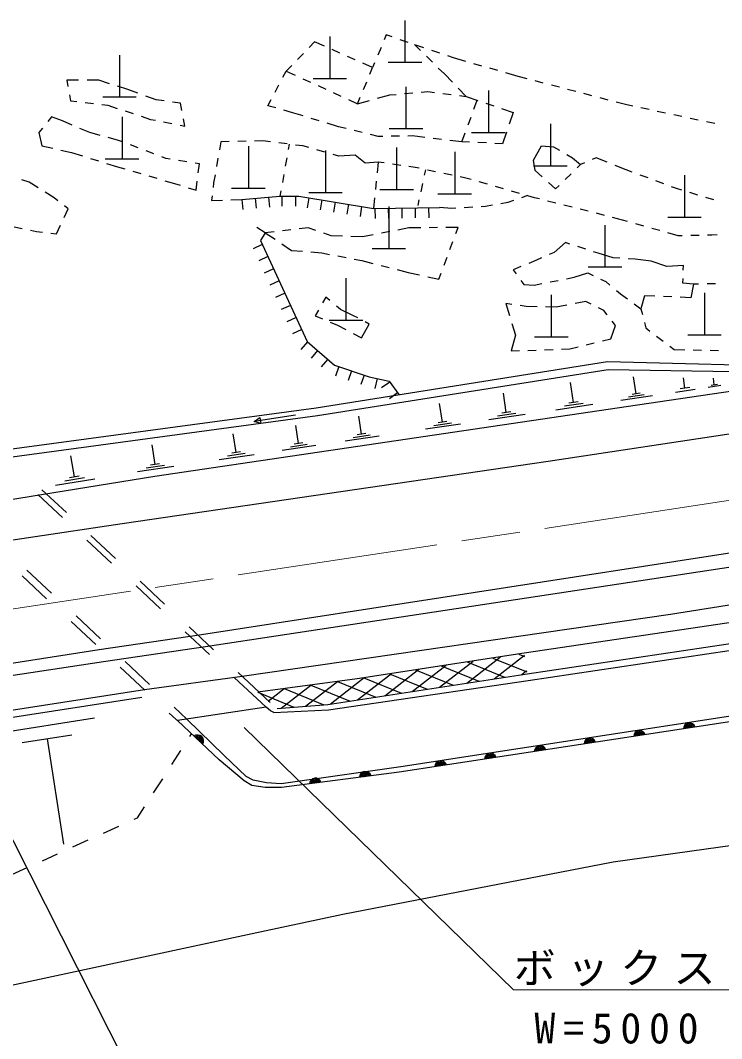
# Model space of a CAD drawing. Units: millimetres, scale not verified. Extents: x 40000 to 680000, y 20000 to 380000.
# Drawn here: x 213854 to 255686, y 272030 to 332753 of the extents above; entities that cross this region are included whole.
import ezdxf

# ---------------------------------------------------------------- set-up
doc = ezdxf.new("R2010")
doc.units = ezdxf.units.MM
doc.header["$LTSCALE"] = 1000
doc.linetypes.add('CHAIN', pattern=[18.5, 12, -1.5, 3.5, -1.5])
for name, color, linetype, lineweight in [('M-BGD', 7, 'Continuous', 25), ('M-BMK', 2, 'CHAIN', 13), ('M-BMK-OTRS', 5, 'Continuous', 25), ('M-STR-HTXT', 7, 'Continuous', 13), ('M-STR-STRC', 7, 'Continuous', 25), ('M-STR-STRD', 7, 'Continuous', 25)]:
    doc.layers.add(name, color=color, linetype=linetype, lineweight=lineweight)
doc.styles.add('ＭＳ ゴシック', font='')
doc.styles.get('ＭＳ ゴシック').set_extended_font_data('MS Gothic')

msp = doc.modelspace()

# ---------------------------------------------------------------- linework, layer by layer
at = {"layer": 'M-BGD'}
for p, q in [((236796, 332753), (236796, 330253)), ((232314, 331793), (232314, 329293)), ((235683, 331883), (235564, 331600)), ((236034, 331763), (235683, 331883)), ((236981, 331441), (236507, 331602)), ((231405, 331475), (231082, 331142)), ((231995, 331213), (231405, 331475)), ((232908, 330806), (232451, 331009)), ((235372, 331139), (235179, 330677)), ((237715, 330960), (237355, 331313)), ((237927, 331118), (237454, 331280)), ((238874, 330796), (238401, 330957)), ((219772, 330687), (219772, 328187)), ((230735, 330782), (230387, 330423)), ((233822, 330399), (233365, 330603)), ((238429, 330259), (238072, 330609)), ((239699, 330515), (239347, 330635)), ((240418, 330308), (239699, 330515)), ((229518, 329358), (229717, 329729)), ((230040, 330063), (229717, 329729)), ((229717, 329729), (230251, 329484)), ((234868, 329933), (234278, 330196)), ((234707, 329548), (234868, 329933)), ((234986, 330216), (234868, 329933)), ((235796, 330253), (237796, 330253)), ((239146, 329555), (238786, 329908)), ((241379, 330031), (240898, 330170)), ((242340, 329755), (241859, 329893)), ((216622, 329177), (216692, 328811)), ((217332, 329177), (216622, 329177)), ((218543, 329177), (217832, 329177)), ((219163, 328977), (218543, 329177)), ((230705, 329276), (231160, 329067)), ((231314, 329293), (233314, 329293)), ((239626, 329064), (239146, 329555)), ((243540, 329409), (242820, 329616)), ((244080, 329268), (243540, 329409)), ((245048, 329015), (244564, 329142)), ((220260, 328624), (219639, 328823)), ((220868, 328403), (220260, 328624)), ((229046, 328476), (229282, 328917)), ((231614, 328859), (232069, 328650)), ((234320, 328626), (234513, 329087)), ((236854, 328796), (236854, 326296)), ((240455, 328216), (239975, 328707)), ((241772, 328563), (241772, 326063)), ((246015, 328762), (245531, 328889)), ((246983, 328509), (246499, 328636)), ((216785, 328320), (216855, 327954)), ((216855, 327954), (217216, 327912)), ((218772, 328187), (220772, 328187)), ((221947, 328013), (221339, 328233)), ((222427, 327945), (221947, 328013)), ((228611, 327663), (228810, 328035)), ((232523, 328442), (232978, 328233)), ((233432, 328025), (233966, 327780)), ((233966, 327780), (234127, 328165)), ((233966, 327780), (234685, 327976)), ((235167, 328107), (235886, 328304)), ((235886, 328304), (236274, 328338)), ((236772, 328383), (237270, 328428)), ((237768, 328472), (238156, 328507)), ((238156, 328507), (238562, 328456)), ((239058, 328393), (239554, 328330)), ((240050, 328268), (240455, 328216)), ((240455, 328216), (241143, 327980)), ((240910, 327455), (241108, 327992)), ((247950, 328257), (247466, 328383)), ((248918, 328004), (248434, 328130)), ((217712, 327853), (218209, 327794)), ((218705, 327735), (219066, 327692)), ((219066, 327692), (219635, 327505)), ((220109, 327349), (220584, 327192)), ((223402, 327809), (222922, 327876)), ((223486, 327371), (223402, 327809)), ((229084, 327528), (228611, 327663)), ((230037, 327256), (229565, 327391)), ((241616, 327817), (242088, 327655)), ((242561, 327492), (243249, 327256)), ((249942, 327736), (249401, 327877)), ((250381, 327642), (249942, 327736)), ((251359, 327433), (250870, 327538)), ((252337, 327224), (251848, 327328)), ((215720, 326994), (215499, 326722)), ((216360, 326761), (215720, 326994)), ((216945, 326510), (216360, 326761)), ((219918, 326991), (219918, 324491)), ((221059, 327036), (221627, 326849)), ((221627, 326849), (221910, 326792)), ((222401, 326694), (222891, 326596)), ((223664, 326441), (223580, 326879)), ((230716, 327051), (230037, 327256)), ((231673, 326762), (231195, 326906)), ((240564, 326516), (240737, 326985)), ((243249, 327256), (243010, 326561)), ((253315, 327014), (252826, 327119)), ((254292, 326805), (253803, 326910)), ((255270, 326596), (254781, 326701)), ((215184, 326334), (214963, 326063)), ((217990, 326063), (217405, 326314)), ((223381, 326498), (223664, 326441)), ((232831, 326412), (232152, 326617)), ((233281, 326301), (232831, 326412)), ((234252, 326061), (233767, 326181)), ((235854, 326296), (237854, 326296)), ((242847, 326088), (242609, 325394)), ((245468, 326584), (245468, 324084)), ((214963, 326063), (215138, 325277)), ((218607, 325895), (217990, 326063)), ((219707, 325597), (219089, 325765)), ((219950, 325504), (219707, 325597)), ((225818, 325510), (225731, 325026)), ((226319, 325522), (225818, 325510)), ((227319, 325545), (226819, 325533)), ((228320, 325568), (227819, 325556)), ((228770, 325511), (228320, 325568)), ((235188, 325830), (234738, 325941)), ((235471, 325834), (235188, 325830)), ((236471, 325848), (235971, 325841)), ((237254, 325859), (236971, 325855)), ((237979, 325773), (237254, 325859)), ((238972, 325655), (238475, 325714)), ((240193, 325510), (239468, 325596)), ((240193, 325510), (240391, 326047)), ((240652, 325488), (240193, 325510)), ((240772, 326063), (242772, 326063)), ((215138, 325277), (215782, 325129)), ((216269, 325017), (216913, 324870)), ((216913, 324870), (217564, 324669)), ((220884, 325148), (220417, 325326)), ((221819, 324792), (221352, 324970)), ((227455, 325245), (227455, 322745)), ((229761, 325384), (229265, 325447)), ((229894, 325367), (229837, 325046)), ((230707, 325263), (230257, 325320)), ((231062, 325162), (230707, 325263)), ((232024, 324889), (231543, 325025)), ((232052, 324983), (232052, 322483)), ((236301, 325173), (236301, 322673)), ((239764, 324911), (239764, 322411)), ((241651, 325440), (241151, 325464)), ((242609, 325394), (242150, 325416)), ((244471, 324419), (244937, 325263)), ((244937, 325263), (245664, 325204)), ((245664, 325204), (246014, 325007)), ((218042, 324521), (218520, 324374)), ((218918, 324491), (220918, 324491)), ((222529, 324521), (222286, 324613)), ((222793, 324479), (222529, 324521)), ((223780, 324321), (223286, 324400)), ((225643, 324534), (225556, 324042)), ((229748, 324554), (229660, 324062)), ((232860, 324651), (232505, 324752)), ((233820, 324710), (232860, 324651)), ((234431, 324244), (233820, 324710)), ((235188, 324302), (234431, 324244)), ((235188, 324302), (235128, 323667)), ((235552, 324250), (235188, 324302)), ((244558, 323808), (244471, 324419)), ((246449, 324761), (246799, 324564)), ((246799, 324564), (247265, 324157)), ((247501, 324260), (247265, 324157)), ((248196, 324564), (247959, 324461)), ((248866, 324294), (248196, 324564)), ((218997, 324227), (219648, 324026)), ((219648, 324026), (220079, 323899)), ((220559, 323758), (221038, 323616)), ((224537, 324200), (224274, 324242)), ((224468, 323663), (224537, 324200)), ((236541, 324106), (236046, 324178)), ((237400, 323982), (237036, 324035)), ((237645, 323931), (237400, 323982)), ((237969, 323513), (238042, 323849)), ((238624, 323727), (238135, 323829)), ((244468, 324084), (246468, 324084)), ((244984, 323422), (244558, 323808)), ((247265, 324157), (247058, 323954)), ((250000, 323837), (249330, 324107)), ((250356, 323704), (250000, 323837)), ((214381, 323109), (213936, 323251)), ((214912, 322776), (214381, 323109)), ((221518, 323475), (221997, 323334)), ((222477, 323192), (222908, 323065)), ((222908, 323065), (223382, 322920)), ((224334, 322629), (224403, 323167)), ((225381, 323065), (225351, 322790)), ((225468, 323549), (225381, 323065)), ((229572, 323570), (229484, 323078)), ((235081, 323169), (235033, 322671)), ((239603, 323524), (239114, 323626)), ((240339, 323371), (240093, 323422)), ((240751, 323254), (240339, 323371)), ((241713, 322980), (241232, 323117)), ((245780, 322702), (245355, 323087)), ((246701, 323604), (246344, 323254)), ((251293, 323356), (250825, 323530)), ((252231, 323008), (251762, 323182)), ((253470, 323514), (253470, 321014)), ((215865, 322178), (215335, 322511)), ((223860, 322774), (224334, 322629)), ((226455, 322745), (228455, 322745)), ((229396, 322585), (229339, 322265)), ((231052, 322483), (233052, 322483)), ((235301, 322673), (237301, 322673)), ((237755, 322536), (237862, 323025)), ((242674, 322706), (242193, 322843)), ((243636, 322432), (243155, 322569)), ((245987, 322904), (245780, 322702)), ((253056, 322702), (252700, 322834)), ((253313, 322624), (253056, 322702)), ((254271, 322337), (253792, 322481)), ((216092, 321999), (215865, 322178)), ((225295, 322293), (225265, 322018)), ((225265, 322018), (225917, 322039)), ((226417, 322055), (227069, 322076)), ((227069, 322076), (227119, 321478)), ((227866, 322143), (227916, 321545)), ((228663, 322209), (228713, 321611)), ((229461, 322265), (229461, 321665)), ((230261, 322265), (230261, 321665)), ((231053, 322171), (230957, 321578)), ((231843, 322042), (231746, 321449)), ((232633, 321912), (232536, 321320)), ((234986, 322173), (234926, 321538)), ((237574, 321712), (237648, 322048)), ((238764, 322411), (240764, 322411)), ((242929, 321887), (242506, 321813)), ((243278, 322010), (242929, 321887)), ((244099, 322301), (243749, 322177)), ((244529, 322178), (244117, 322295)), ((244821, 322104), (244529, 322178)), ((245791, 321859), (245306, 321981)), ((255229, 322050), (254750, 322193)), ((216467, 320993), (216709, 321509)), ((216709, 321509), (216483, 321688)), ((233422, 321783), (233325, 321191)), ((234212, 321654), (234115, 321062)), ((235002, 321539), (235011, 320939)), ((235802, 321551), (235811, 320951)), ((235835, 321652), (235835, 319152)), ((236602, 321563), (236611, 320963)), ((237402, 321574), (237411, 320974)), ((238202, 321586), (238211, 320986)), ((239582, 321538), (238855, 321596)), ((239837, 321553), (239582, 321538)), ((240836, 321610), (240336, 321581)), ((241590, 321654), (241335, 321639)), ((242013, 321728), (241590, 321654)), ((246760, 321614), (246276, 321736)), ((247730, 321368), (247245, 321491)), ((248699, 321123), (248215, 321246)), ((249476, 320927), (249184, 321001)), ((250077, 320757), (249476, 320927)), ((251040, 320485), (250559, 320621)), ((252470, 321014), (254470, 321014)), ((213481, 320437), (213972, 320339)), ((214462, 320241), (214818, 320170)), ((214818, 320170), (215166, 320128)), ((215663, 320067), (216011, 320025)), ((216011, 320025), (216254, 320540)), ((228466, 320083), (227957, 320401)), ((229001, 320144), (228466, 320083)), ((228466, 320083), (229044, 319698)), ((229995, 320256), (229498, 320200)), ((231027, 320374), (230491, 320313)), ((231474, 320221), (231027, 320374)), ((232394, 319908), (231947, 320060)), ((235885, 320158), (235393, 320065)), ((237021, 320374), (236376, 320251)), ((237741, 320381), (237021, 320374)), ((238741, 320391), (238241, 320386)), ((239960, 320403), (239241, 320396)), ((239825, 320034), (239960, 320403)), ((248727, 320546), (248727, 318046)), ((252002, 320214), (251521, 320349)), ((253085, 319908), (252483, 320078)), ((229460, 319420), (230037, 319035)), ((233076, 319887), (232394, 319908)), ((234257, 319850), (233575, 319871)), ((234902, 319972), (234257, 319850)), ((239479, 319095), (239652, 319564)), ((246362, 319501), (245693, 318919)), ((246625, 319415), (246362, 319501)), ((253339, 319912), (253085, 319908)), ((254339, 319926), (253839, 319919)), ((255093, 319937), (254838, 319934)), ((255411, 319970), (255093, 319937)), ((228280, 319389), (227735, 319138)), ((230037, 319035), (230690, 318982)), ((231189, 318942), (231841, 318890)), ((231841, 318890), (232298, 318800)), ((234835, 319152), (236835, 319152)), ((245693, 318919), (245398, 318787)), ((247575, 319103), (247100, 319259)), ((248312, 318861), (248050, 318947)), ((249214, 318599), (248312, 318861)), ((228616, 318663), (228071, 318411)), ((232789, 318705), (233280, 318609)), ((233771, 318513), (234228, 318424)), ((234228, 318424), (234883, 318259)), ((239134, 318157), (239307, 318626)), ((244646, 318453), (244178, 318258)), ((244941, 318584), (244646, 318453)), ((249620, 318572), (249214, 318599)), ((250524, 318511), (250118, 318538)), ((251484, 318395), (250524, 318511)), ((252415, 318075), (251484, 318395)), ((228951, 317937), (228407, 317685)), ((235368, 318136), (235852, 318014)), ((236337, 317891), (236992, 317726)), ((236992, 317726), (237665, 317576)), ((238826, 317318), (238961, 317687)), ((243716, 318066), (243249, 317871)), ((243249, 317871), (243421, 317636)), ((246886, 317435), (247701, 317697)), ((247701, 317697), (248015, 317544)), ((247727, 318046), (249727, 318046)), ((253405, 318133), (252415, 318075)), ((253397, 317859), (253405, 318133)), ((229287, 317211), (228743, 316959)), ((233275, 317374), (233275, 314874)), ((238153, 317468), (238826, 317318)), ((243717, 317233), (243889, 316998)), ((243889, 316998), (244500, 316969)), ((244500, 316969), (244957, 317058)), ((245448, 317154), (245939, 317250)), ((246429, 317345), (246886, 317435)), ((248464, 317325), (248778, 317173)), ((248778, 317173), (249022, 316969)), ((253376, 317085), (253383, 317359)), ((254016, 317027), (253376, 317085)), ((254016, 317027), (253841, 316212)), ((254313, 317031), (254016, 317027)), ((255313, 317045), (254813, 317038)), ((229623, 316485), (229079, 316232)), ((245526, 316384), (245526, 313884)), ((249406, 316649), (249651, 316445)), ((249651, 316445), (250061, 316143)), ((254663, 316501), (254663, 314001)), ((229960, 315759), (229416, 315506)), ((232074, 316241), (231879, 315905)), ((232319, 316038), (232074, 316241)), ((243176, 315811), (242812, 315863)), ((242812, 315863), (243030, 315156)), ((246451, 315775), (245810, 315659)), ((247585, 315980), (246943, 315864)), ((247898, 315827), (247585, 315980)), ((250463, 315846), (250873, 315543)), ((251077, 316329), (250873, 315543)), ((251710, 316302), (251077, 316329)), ((252709, 316260), (252209, 316281)), ((253841, 316212), (253208, 316239)), ((231629, 315472), (231434, 315136)), ((232947, 315514), (232703, 315718)), ((233733, 315136), (232947, 315514)), ((244034, 315689), (243671, 315741)), ((244672, 315678), (244034, 315689)), ((245810, 315659), (245172, 315670)), ((248661, 315456), (248348, 315608)), ((248858, 315202), (248661, 315456)), ((250873, 315543), (250956, 315218)), ((230298, 315034), (229754, 314781)), ((231434, 315136), (231872, 314955)), ((232275, 314874), (234275, 314874)), ((232334, 314764), (232773, 314583)), ((232773, 314583), (233265, 314322)), ((233978, 315006), (233733, 315136)), ((234199, 313826), (234664, 314641)), ((234664, 314641), (234419, 314771)), ((243177, 314678), (243394, 313972)), ((249069, 313768), (249360, 314554)), ((249360, 314554), (249164, 314807)), ((251081, 314733), (251164, 314408)), ((230636, 314309), (230092, 314056)), ((233706, 314087), (234199, 313826)), ((243394, 313972), (243132, 313040)), ((251164, 314408), (251410, 314221)), ((253663, 314001), (255663, 314001)), ((230977, 313586), (230586, 313131)), ((244526, 313884), (246526, 313884)), ((247604, 313402), (248089, 313523)), ((248574, 313644), (249069, 313768)), ((251809, 313919), (252207, 313617)), ((231584, 313066), (231194, 312610)), ((243132, 313040), (243629, 313057)), ((244129, 313074), (244628, 313090)), ((245128, 313107), (245628, 313124)), ((246128, 313140), (246624, 313157)), ((246624, 313157), (247119, 313281)), ((252605, 313315), (252852, 313128)), ((252852, 313128), (253494, 313113)), ((253994, 313101), (254493, 313090)), ((254993, 313078), (255493, 313067)), ((232192, 312545), (231801, 312089)), ((232849, 312112), (232657, 311543)), ((233607, 311856), (233414, 311287)), ((234364, 311599), (234172, 311031)), ((235137, 311394), (235008, 310808)), ((235893, 311186), (235404, 310839)), ((246851, 309972), (246676, 311150)), ((250579, 310481), (250429, 311491)), ((253497, 310814), (253404, 311445)), ((255641, 310970), (254887, 310858)), ((255438, 311042), (255061, 310987)), ((255249, 311015), (255190, 311417)), ((236356, 310533), (235866, 310186)), ((242841, 309370), (242671, 310517)), ((251564, 310368), (249669, 310088)), ((251071, 310424), (250124, 310284)), ((250816, 310516), (250342, 310446)), ((254112, 310744), (252930, 310569)), ((253793, 310858), (253202, 310771)), ((239030, 308799), (238864, 309915)), ((247999, 309841), (245790, 309514)), ((247425, 309906), (246320, 309743)), ((247127, 310013), (246575, 309931)), ((230270, 309207), (227798, 308835)), ((234199, 308074), (234040, 309152)), ((243958, 309243), (241808, 308925)), ((243400, 309307), (242325, 309148)), ((243110, 309410), (242572, 309331)), ((227798, 308835), (228141, 309076)), ((228197, 308705), (227798, 308835)), ((228141, 309076), (228197, 308705)), ((230443, 307517), (230284, 308590)), ((240117, 308674), (238024, 308365)), ((239573, 308737), (238527, 308582)), ((239291, 308837), (238768, 308760)), ((226720, 306976), (226555, 308087)), ((235250, 307954), (233229, 307655)), ((234725, 308014), (233714, 307865)), ((234452, 308112), (233947, 308037)), ((221886, 306273), (221714, 307435)), ((231488, 307398), (229477, 307100)), ((230965, 307457), (229960, 307308)), ((230694, 307554), (230191, 307480)), ((217074, 305525), (216872, 306783)), ((227803, 306852), (225719, 306544)), ((227261, 306914), (226219, 306760)), ((226980, 307014), (226459, 306937)), ((223018, 306144), (220840, 305822)), ((222452, 306209), (221363, 306048)), ((222158, 306314), (221614, 306233)), ((217689, 305463), (216510, 305273)), ((217369, 305572), (216780, 305477)), ((218304, 305400), (215946, 305020)), ((262442, 297755), (243905, 295012)), ((238848, 292982), (240872, 294550)), ((240479, 293233), (242499, 294797)), ((242042, 294728), (244067, 293900)), ((242109, 293483), (243923, 294889)), ((243582, 294962), (243933, 294819)), ((235588, 292481), (237619, 294054)), ((237218, 292731), (239246, 294302)), ((237423, 294024), (239664, 293107)), ((238963, 294258), (241200, 293343)), ((240502, 294493), (242736, 293580)), ((243739, 293734), (244055, 293979)), ((230863, 291857), (232770, 293334)), ((232328, 291980), (234366, 293558)), ((232770, 293334), (235056, 292399)), ((233958, 292230), (235993, 293806)), ((234344, 293554), (236592, 292635)), ((235883, 293789), (238128, 292871)), ((228014, 292686), (230171, 291804)), ((228644, 292162), (229599, 292902)), ((229413, 291746), (231185, 293118)), ((229599, 292902), (231952, 291940)), ((231185, 293118), (233520, 292163)), ((209311, 290569), (221091, 292395)), ((212378, 290240), (218268, 291153)), ((213972, 289683), (216917, 290140)), ((215444, 289911), (216418, 283629)), ((223972, 290054), (224068, 290202)), ((222889, 288373), (223431, 289213)), ((221806, 286691), (222348, 287532)), ((220850, 285206), (221265, 285850)), ((220637, 285110), (220850, 285206)), ((218814, 284287), (219725, 284699)), ((216991, 283464), (217902, 283876)), ((215168, 282642), (216079, 283053)), ((213345, 281819), (214256, 282230))]:
    msp.add_line(p, q, dxfattribs=at)
for points in [[(227069, 322076), (229339, 322265), (230474, 322265), (234926, 321538), (238855, 321596)], [(212143, 307046), (231498, 309653), (248882, 312402), (261270, 312100), (264098, 312154), (266437, 312451), (268305, 312875), (278970, 314880), (284956, 316038), (289188, 316502), (294666, 317071), (300280, 317392), (308638, 317556), (324367, 317384), (333128, 317491), (346733, 317836), (356507, 317960), (361577, 318115), (367756, 318839), (374183, 319744), (377060, 320188), (377064, 319656)], [(228466, 320083), (228175, 319617), (229601, 316532), (230968, 313593), (232598, 312197), (234664, 311498), (235857, 311236), (236427, 310433)], [(327406, 314205), (318049, 313565), (317108, 313725), (312296, 314462), (308176, 314799), (301536, 314764), (290030, 313885), (282164, 312722), (273020, 310920), (266078, 309570), (258105, 308372), (245339, 306445), (219931, 302734), (208727, 301056), (185485, 297381), (183851, 297834), (182129, 298615), (180620, 299964), (179483, 301740), (178844, 303374), (178453, 305016), (177761, 306525), (176891, 307946), (175737, 309224)], [(209686, 303606), (221875, 305571), (250675, 309832), (264027, 311803)], [(264027, 311803), (261399, 311714), (248917, 311910), (231570, 309166), (212609, 306612)], [(72191, 272556), (78204, 273398), (95588, 276009), (108565, 277959), (114842, 278877), (132298, 281521), (143568, 283190), (152703, 284556), (155669, 285029), (197252, 291252), (218808, 294519), (224896, 295411), (274867, 302989), (278592, 303617), (283003, 304289), (289475, 304953), (298708, 305337), (304053, 305354), (307289, 305266), (315661, 304635), (319656, 304245), (324015, 303619), (326150, 303299)], [(332537, 299735), (318302, 301506), (311004, 302092), (306636, 302429), (300653, 302607), (291153, 302447), (286856, 302269), (278422, 301417), (252641, 297316), (227085, 293634), (221258, 292826)], [(228984, 291485), (232229, 291640), (244142, 293395), (262802, 296174), (281027, 298853), (288681, 299597), (294191, 299934), (298914, 300111), (307971, 299836), (317641, 299438), (333365, 296988)], [(229168, 291727), (232187, 291958), (244083, 293787), (262744, 296565), (280979, 299246), (288650, 299992), (294172, 300330), (298912, 300507), (307986, 300232), (317680, 299832), (333248, 297411)], [(298892, 295853), (289003, 295560), (271052, 293190), (236455, 287925), (229423, 287002), (228465, 287002), (227657, 287117), (227195, 287410), (225721, 288649), (223225, 290994)], [(298894, 296146), (289003, 295893), (271620, 293625), (236557, 288240), (229408, 287232), (228527, 287277), (227750, 287450), (227319, 287672), (226014, 288913), (223790, 291079)], [(243905, 295012), (233944, 293494), (228014, 292686)], [(221258, 292826), (143701, 280803), (99170, 274038), (72514, 269967)], [(228984, 291485), (228766, 291578), (228518, 291791)], [(331428, 285880), (314986, 288139), (301065, 287589), (288565, 286985), (270135, 285476), (249219, 282546), (233097, 279439), (228232, 278409), (213601, 275266), (207599, 273988), (189844, 268999), (170419, 264293), (158665, 261737), (142969, 258594), (138177, 257754)]]:
    msp.add_lwpolyline(points, dxfattribs=at)
for centre, radius, start, end in [((250795, 290052), 354, 17.44964, 179.85482), ((250795, 290052), 283, 19.67368, 177.63078), ((250795, 290052), 212, 23.42001, 173.88445), ((253761, 290504), 354, 17.44964, 179.85482), ((253761, 290504), 283, 19.67368, 177.63078), ((253761, 290504), 212, 23.42001, 173.88445), ((253761, 290504), 142, 31.13174, 166.17272), ((253761, 290504), 100, 41.4494, 155.85506), ((224436, 289782), 354, 325.58573, 127.9909), ((224436, 289782), 283, 327.80976, 125.76687), ((224436, 289782), 212, 331.55609, 122.02054), ((224436, 289782), 142, 339.26782, 114.30881), ((224436, 289782), 100, 349.58548, 103.99115), ((247830, 289601), 354, 17.44964, 179.85482), ((247830, 289601), 283, 19.67368, 177.63078), ((247830, 289601), 212, 23.42001, 173.88445), ((247830, 289601), 142, 31.13174, 166.17272), ((247830, 289601), 100, 41.4494, 155.85506), ((250795, 290052), 142, 31.13174, 166.17272), ((250795, 290052), 100, 41.4494, 155.85506), ((241898, 288699), 354, 17.44964, 179.85482), ((244864, 289150), 354, 17.44964, 179.85482), ((244864, 289150), 283, 19.67368, 177.63078), ((244864, 289150), 212, 23.42001, 173.88445), ((244864, 289150), 142, 31.13174, 166.17272), ((244864, 289150), 100, 41.4494, 155.85506), ((238932, 288247), 354, 17.44964, 179.85482), ((238932, 288247), 283, 19.67368, 177.63078), ((238932, 288247), 212, 23.42001, 173.88445), ((241898, 288699), 283, 19.67368, 177.63078), ((241898, 288699), 212, 23.42001, 173.88445), ((241898, 288699), 142, 31.13174, 166.17272), ((241898, 288699), 100, 41.4494, 155.85506), ((234433, 287605), 354, 16.2783, 178.68348), ((234433, 287605), 283, 18.50234, 176.45944), ((238932, 288247), 142, 31.13174, 166.17272), ((238932, 288247), 100, 41.4494, 155.85506), ((231459, 287214), 354, 16.2783, 178.68348), ((231459, 287214), 283, 18.50234, 176.45944), ((231459, 287214), 212, 22.24866, 172.71311), ((231459, 287214), 142, 29.96039, 165.00138), ((231459, 287214), 100, 40.27805, 154.68372), ((234433, 287605), 212, 22.24866, 172.71311), ((234433, 287605), 142, 29.96039, 165.00138), ((234433, 287605), 100, 40.27805, 154.68372)]:
    msp.add_arc(centre, radius, start, end, dxfattribs=at)
at = {"layer": 'M-BMK'}
msp.add_line((171969, 291362), (269397, 306139), dxfattribs=at)
at = {"layer": 'M-BMK-OTRS'}
for p, q in [((224652, 296130), (274583, 303859)), ((218563, 295238), (224652, 296130))]:
    msp.add_line(p, q, dxfattribs=at)
msp.add_lwpolyline([(132133, 282079), (143379, 283639), (152523, 284993), (155440, 285517), (196888, 291851), (218563, 295238)], dxfattribs=at)
at = {"layer": 'M-STR-HTXT'}
for p, q in [((227205, 290585), (243278, 274942)), ((243278, 274942), (268478, 274942))]:
    msp.add_line(p, q, dxfattribs=at)
at = {"layer": 'M-STR-STRC'}
msp.add_line((209180, 292212), (220831, 269171), dxfattribs=at)
at = {"layer": 'M-STR-STRD'}
for p, q in [((216363, 303114), (214900, 304477)), ((216603, 303398), (215140, 304761)), ((219530, 300672), (218066, 302035)), ((219290, 300388), (217827, 301751)), ((215422, 298263), (213958, 299627)), ((215712, 298604), (214248, 299968)), ((222217, 297661), (220753, 299024)), ((222457, 297945), (220993, 299308)), ((218639, 295878), (217175, 297241)), ((218349, 295537), (216885, 296900)), ((225383, 295219), (223920, 296582)), ((225144, 294935), (223680, 296298)), ((221566, 293151), (220102, 294515)), ((221275, 292810), (219812, 294174)), ((228518, 291791), (226607, 293571)), ((228758, 292075), (226847, 293855)), ((223790, 291079), (223029, 291788)), ((228518, 291791), (223225, 290994)), ((223500, 290738), (222739, 291447))]:
    msp.add_line(p, q, dxfattribs=at)

# ---------------------------------------------------------------- texts
at = {"layer": 'M-STR-HTXT', "char_height": 1833, "attachment_point": 8, "style": 'ＭＳ ゴシック'}
for s, insert in [('\\T1.27;ボックス\u3000L=24.1', (255978, 275142)), ('\\T1.37;W=5000\u3000H=2000', (256482, 271713))]:
    msp.add_mtext(s, dxfattribs=dict(at, insert=insert))

doc.saveas('drawing.dxf')
